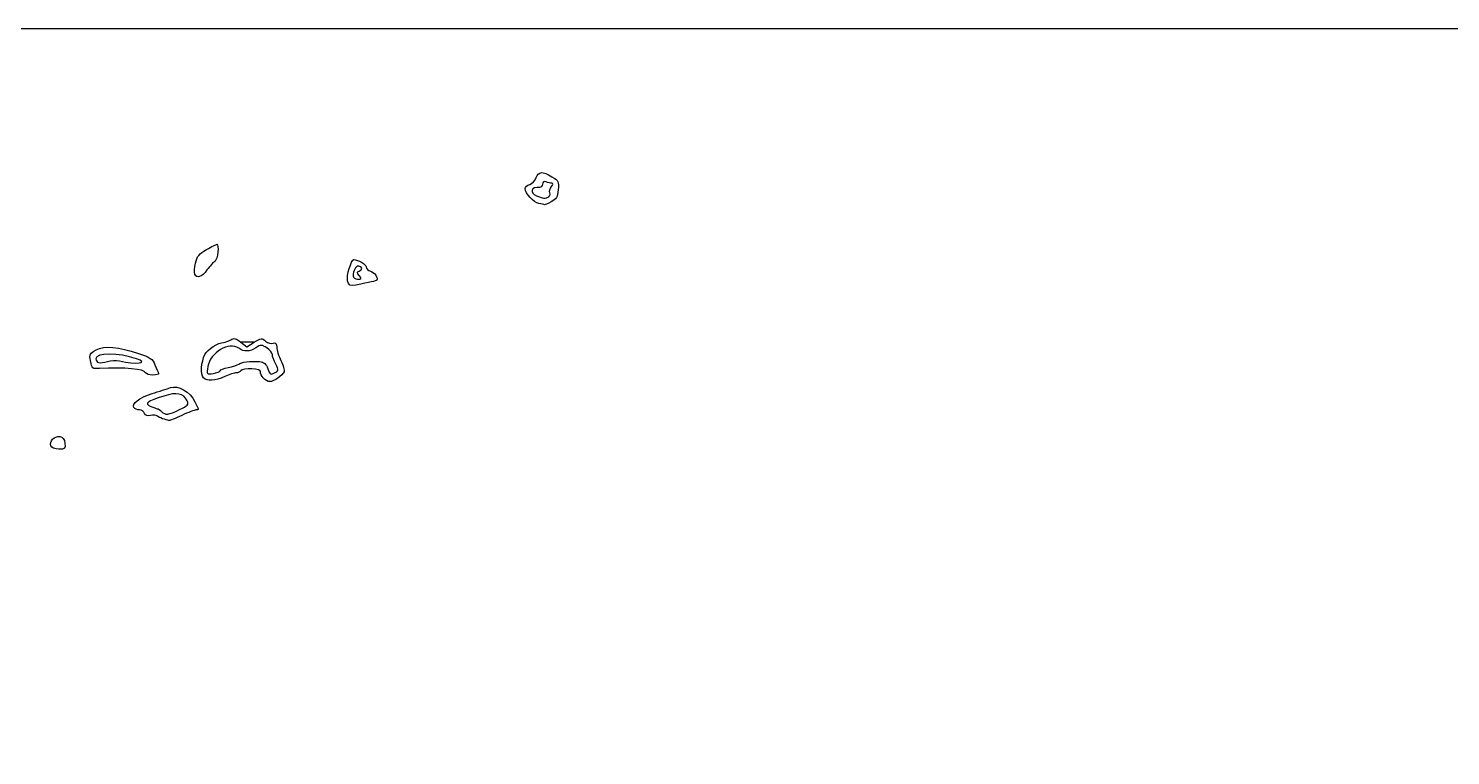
# Model space of a CAD drawing. Extents: x 0 to 210, y 0 to 297.
# Drawn here: x 79 to 164.9, y 252.9 to 296.9 of the extents above; entities that cross this region are included whole.
import ezdxf

# ---------------------------------------------------------------- set-up
doc = ezdxf.new("R2010")
doc.units = 0
doc.layers.get('0').update_dxf_attribs({"linetype": 'CONTINUOUS'})

msp = doc.modelspace()

# ---------------------------------------------------------------- linework, layer by layer
at = {"color": 7}
for points in [[(0.141111, 296.858883), (209.858887, 296.858883), (209.858887, 0.141106), (0.141111, 0.141106), (0.141111, 296.858883)], [(109.808613, 286.278647), (109.808613, 286.278647)], [(110.346625, 286.657903), (110.346625, 286.657903)], [(89.022585, 282.010202), (89.022585, 282.010202)], [(98.956874, 281.927217), (98.956874, 281.927217)], [(98.246309, 281.607529), (98.246309, 281.607529)], [(91.797947, 277.910977), (92.160467, 277.625821), (92.610173, 277.90376)], [(84.458338, 276.778055), (84.458338, 276.778121)], [(86.041805, 276.055155), (86.041805, 276.055155)], [(90.544882, 276.177148), (90.544882, 276.177148)], [(89.546386, 275.745476), (89.546386, 275.745476)], [(88.097441, 273.828874), (88.097441, 273.828874)], [(87.186535, 273.24306), (87.186535, 273.24306)], [(80.319275, 271.634886), (80.319275, 271.634886)]]:
    msp.add_lwpolyline(points, close=True, dxfattribs=at)
for points in [[(109.645648, 287.843571), (109.792323, 288.229359), (110.014805, 288.243148), (110.592534, 287.902283)], [(110.592534, 287.902283), (110.994664, 287.665012), (111.027631, 287.597608), (110.98095, 287.108119)], [(108.982864, 287.182688), (108.982864, 287.276695), (109.104789, 287.392301), (109.253808, 287.439595)], [(109.808613, 286.278647), (109.4948, 286.339269), (108.982864, 286.899744), (108.982864, 287.182688)], [(109.707213, 287.239648), (109.223551, 287.239648), (109.325181, 286.805868), (109.838913, 286.677513)], [(109.253808, 287.439595), (109.402827, 287.486888), (109.579155, 287.668673), (109.645648, 287.843571)], [(110.036463, 287.45129), (110.036463, 287.313334), (109.921822, 287.239648), (109.707213, 287.239648)], [(110.244785, 287.582989), (110.108081, 287.635446), (110.036463, 287.590101), (110.036463, 287.45129)], [(110.59016, 287.503048), (110.51478, 287.503048), (110.359361, 287.539028), (110.244785, 287.582989)], [(110.474362, 286.922976), (110.434615, 287.026558), (110.475284, 287.199453), (110.564655, 287.30717)], [(110.98095, 287.108119), (110.940082, 286.679581), (110.855502, 286.534724), (110.555591, 286.379635)], [(110.564655, 287.30717), (110.663701, 287.426517), (110.673666, 287.503048), (110.59016, 287.503048)], [(110.141778, 286.203986), (110.120073, 286.213864), (109.970148, 286.247447), (109.808613, 286.278647)], [(109.838913, 286.677513), (109.983783, 286.641322), (110.112283, 286.604828), (110.124466, 286.596426)], [(110.124466, 286.596426), (110.136648, 286.587997), (110.236623, 286.61568), (110.346625, 286.657903)], [(110.555591, 286.379635), (110.349699, 286.273168), (110.163484, 286.194122), (110.141778, 286.203986)], [(110.346625, 286.657903), (110.456629, 286.700113), (110.514111, 286.819394), (110.474362, 286.922976)], [(89.727251, 283.500175), (90.035966, 283.673584), (90.316593, 283.815451), (90.350867, 283.815451)], [(90.350867, 283.815451), (90.498417, 283.815451), (90.396917, 282.896818), (90.238817, 282.801323)], [(89.061602, 282.682674), (89.146161, 283.089653), (89.272392, 283.24469), (89.727251, 283.500175)], [(90.238817, 282.801323), (90.142915, 282.743401), (89.924342, 282.503391), (89.7531, 282.267978)], [(98.246309, 281.607529), (98.172644, 281.901036), (98.468095, 282.893552), (98.62913, 282.893552)], [(98.62913, 282.893552), (98.882747, 282.893552), (99.368773, 282.602891), (99.368773, 282.451225)], [(89.022585, 282.010202), (88.986654, 282.10384), (89.004211, 282.406447), (89.061602, 282.682674)], [(89.7531, 282.267978), (89.428895, 281.822279), (89.134553, 281.718421), (89.022585, 282.010202)], [(98.921914, 282.498453), (98.733582, 282.498453), (98.578574, 282.226031), (98.578574, 281.89503)], [(98.578574, 281.89503), (98.578574, 281.792304), (98.704361, 281.708253), (98.858099, 281.708253)], [(98.956874, 281.927217), (98.815961, 282.097927), (98.812406, 282.158403), (98.940749, 282.201601)], [(98.858099, 281.708253), (99.103394, 281.708253), (99.115491, 281.735067), (98.956874, 281.927217)], [(98.940749, 282.201601), (99.164068, 282.276762), (99.150003, 282.498453), (98.921914, 282.498453)], [(99.368773, 282.451225), (99.368773, 282.349223), (99.487004, 282.234855), (99.631508, 282.197071)], [(99.631508, 282.197071), (99.875151, 282.133354), (100.126779, 281.763857), (100.007651, 281.644734)], [(98.749766, 281.357378), (98.381517, 281.290488), (98.317956, 281.32207), (98.246309, 281.607529)], [(100.007651, 281.644734), (99.956546, 281.593622), (99.592244, 281.510401), (98.749766, 281.357378)], [(83.052802, 277.435672), (83.56756, 277.701864), (84.391103, 277.634789), (85.616943, 277.226862)], [(89.62767, 277.164976), (89.777199, 277.453557), (90.455107, 277.888957), (90.754892, 277.888957)], [(91.675969, 277.534908), (91.098481, 277.957178), (89.933818, 277.26952), (89.80141, 276.428116)], [(90.754892, 277.888957), (90.858657, 277.888957), (91.054227, 277.958073), (91.189492, 278.042545)], [(91.189492, 278.042545), (91.390394, 278.168016), (91.501811, 278.143915), (91.797947, 277.910977)], [(92.610173, 277.90376), (93.028057, 278.162023), (93.07672, 278.166449), (93.297882, 277.966304)], [(93.367188, 277.553649), (93.057995, 277.756243), (93.001399, 277.75756), (92.713322, 277.568795)], [(93.297882, 277.966304), (93.430622, 277.846168), (93.631683, 277.787667), (93.752482, 277.834025)], [(93.752482, 277.834025), (93.91633, 277.896898), (93.969079, 277.840347), (93.969079, 277.601641)], [(93.969079, 277.601641), (93.969079, 277.428126), (94.083804, 277.061131), (94.224023, 276.786089)], [(82.715394, 276.794531), (82.634199, 277.173721), (82.667084, 277.2362), (83.052802, 277.435672)], [(83.254938, 276.311548), (82.806549, 276.287868), (82.828002, 276.268667), (82.715394, 276.794531)], [(85.494599, 276.902327), (84.402848, 277.277646), (83.037989, 277.274985), (83.037989, 276.897454)], [(83.037989, 276.897454), (83.037989, 276.653362), (83.307579, 276.591687), (83.733989, 276.738216)], [(83.733989, 276.738216), (83.935702, 276.80753), (84.261659, 276.825467), (84.458338, 276.778055)], [(84.458338, 276.778121), (85.468967, 276.534529), (86.281255, 276.631882), (85.494599, 276.902327)], [(85.616943, 277.226862), (86.311171, 276.995834), (86.467807, 276.885957), (86.607901, 276.531737)], [(89.546386, 275.745476), (89.355172, 275.936691), (89.40039, 276.726337), (89.62767, 277.164976)], [(91.673308, 276.579992), (91.823376, 276.703908), (92.363773, 276.767177), (92.93552, 276.727746)], [(92.713322, 277.568795), (92.328762, 277.316826), (91.989382, 277.305737), (91.675969, 277.534908)], [(92.93552, 276.727746), (93.196381, 276.709756), (93.3203, 276.601854), (93.424983, 276.301565)], [(93.705679, 277.142917), (93.705679, 277.246841), (93.553357, 277.431669), (93.367188, 277.553649)], [(93.904, 276.57047), (93.794924, 276.781401), (93.705679, 277.039006), (93.705679, 277.142917)], [(94.224023, 276.786089), (94.364243, 276.51106), (94.448163, 276.205767), (94.410514, 276.10765)], [(86.041805, 276.055155), (85.965754, 276.283312), (84.782295, 276.392188), (83.254938, 276.311548)], [(86.484136, 275.913459), (86.266832, 275.913459), (86.067783, 275.977215), (86.041805, 276.055155)], [(86.826765, 276.012234), (86.855623, 275.957908), (86.701441, 275.913459), (86.484136, 275.913459)], [(86.607901, 276.531737), (86.699418, 276.30034), (86.797907, 276.06656), (86.826765, 276.012234)], [(89.80141, 276.428116), (89.727999, 275.961608), (89.732662, 275.955853), (90.135922, 276.015039)], [(90.135922, 276.015039), (90.36085, 276.048043), (90.544882, 276.120992), (90.544882, 276.177148)], [(90.544882, 276.177148), (90.544882, 276.233305), (90.767125, 276.32078), (91.038756, 276.371537)], [(91.520628, 276.045159), (91.413925, 276.045159), (91.106282, 275.946331), (90.836976, 275.825523)], [(91.038756, 276.371537), (91.310387, 276.422295), (91.595935, 276.516104), (91.673308, 276.579992)], [(91.796496, 276.177609), (91.751473, 276.104766), (91.627332, 276.045159), (91.520628, 276.045159)], [(92.996023, 276.101816), (93.073811, 276.304515), (91.919992, 276.377438), (91.796496, 276.177609)], [(93.556057, 275.518359), (93.310316, 275.518359), (92.925839, 275.918911), (92.996023, 276.101816)], [(93.424983, 276.301565), (93.547809, 275.949229), (93.59839, 275.917252), (93.833739, 276.04321)], [(94.410514, 276.10765), (94.329283, 275.895956), (93.781767, 275.518359), (93.556057, 275.518359)], [(93.833739, 276.04321), (94.08471, 276.17753), (94.089317, 276.212102), (93.904, 276.57047)], [(86.430782, 274.791705), (86.846447, 274.922049), (87.347231, 275.085844), (87.543637, 275.155697)], [(87.543637, 275.155697), (88.000128, 275.31807), (88.727479, 274.900582), (89.024134, 274.305917)], [(90.836976, 275.825523), (90.221518, 275.549467), (89.770377, 275.521481), (89.546386, 275.745476)], [(85.337609, 273.946258), (85.187211, 274.189613), (85.648576, 274.546414), (86.430782, 274.791705)], [(87.144638, 274.650141), (86.145338, 274.344861), (85.948691, 274.189231), (86.351833, 274.022697)], [(88.558897, 274.352657), (88.308255, 274.820982), (87.95035, 274.896275), (87.144638, 274.650141)], [(88.097441, 273.828874), (88.593639, 274.06995), (88.66615, 274.15225), (88.558897, 274.352657)], [(89.024134, 274.305917), (89.266185, 273.820708), (89.268025, 273.806261), (89.087744, 273.806261)], [(85.665669, 273.806261), (85.532823, 273.806261), (85.385196, 273.869266), (85.337609, 273.946258)], [(85.986498, 273.599637), (85.942887, 273.713281), (85.798515, 273.806261), (85.665669, 273.806261)], [(86.336157, 273.478816), (86.153874, 273.42096), (86.039956, 273.460325), (85.986498, 273.599637)], [(86.764831, 273.436211), (86.677763, 273.506841), (86.484859, 273.526004), (86.336157, 273.478816)], [(86.351833, 274.022697), (86.52118, 273.952738), (86.701221, 273.890233), (86.751926, 273.883806)], [(86.751926, 273.883806), (86.80263, 273.877353), (86.918197, 273.79803), (87.00874, 273.707486)], [(87.186535, 273.24306), (87.041665, 273.278671), (86.851898, 273.365593), (86.764831, 273.436211)], [(87.00874, 273.707486), (87.2371, 273.479132), (87.41939, 273.499453), (88.097441, 273.828874)], [(88.227793, 273.477011), (87.831895, 273.295924), (87.49492, 273.154636), (87.478956, 273.163039)], [(89.087744, 273.806261), (89.010668, 273.806261), (88.623689, 273.658099), (88.227793, 273.477011)], [(87.478956, 273.163039), (87.462994, 273.171468), (87.331405, 273.207448), (87.186535, 273.24306)], [(80.319275, 271.634886), (80.211884, 271.914748), (80.525513, 272.246144), (80.853416, 272.199299)], [(80.803706, 271.435663), (80.561021, 271.435663), (80.36475, 271.516382), (80.319275, 271.634886)], [(81.170014, 271.797838), (81.207539, 271.47171), (81.171067, 271.435663), (80.803706, 271.435663)], [(80.853416, 272.199299), (81.043, 272.172208), (81.141277, 272.047594), (81.170014, 271.797838)]]:
    msp.add_open_spline(points, degree=3, dxfattribs=at)

doc.saveas('drawing.dxf')
